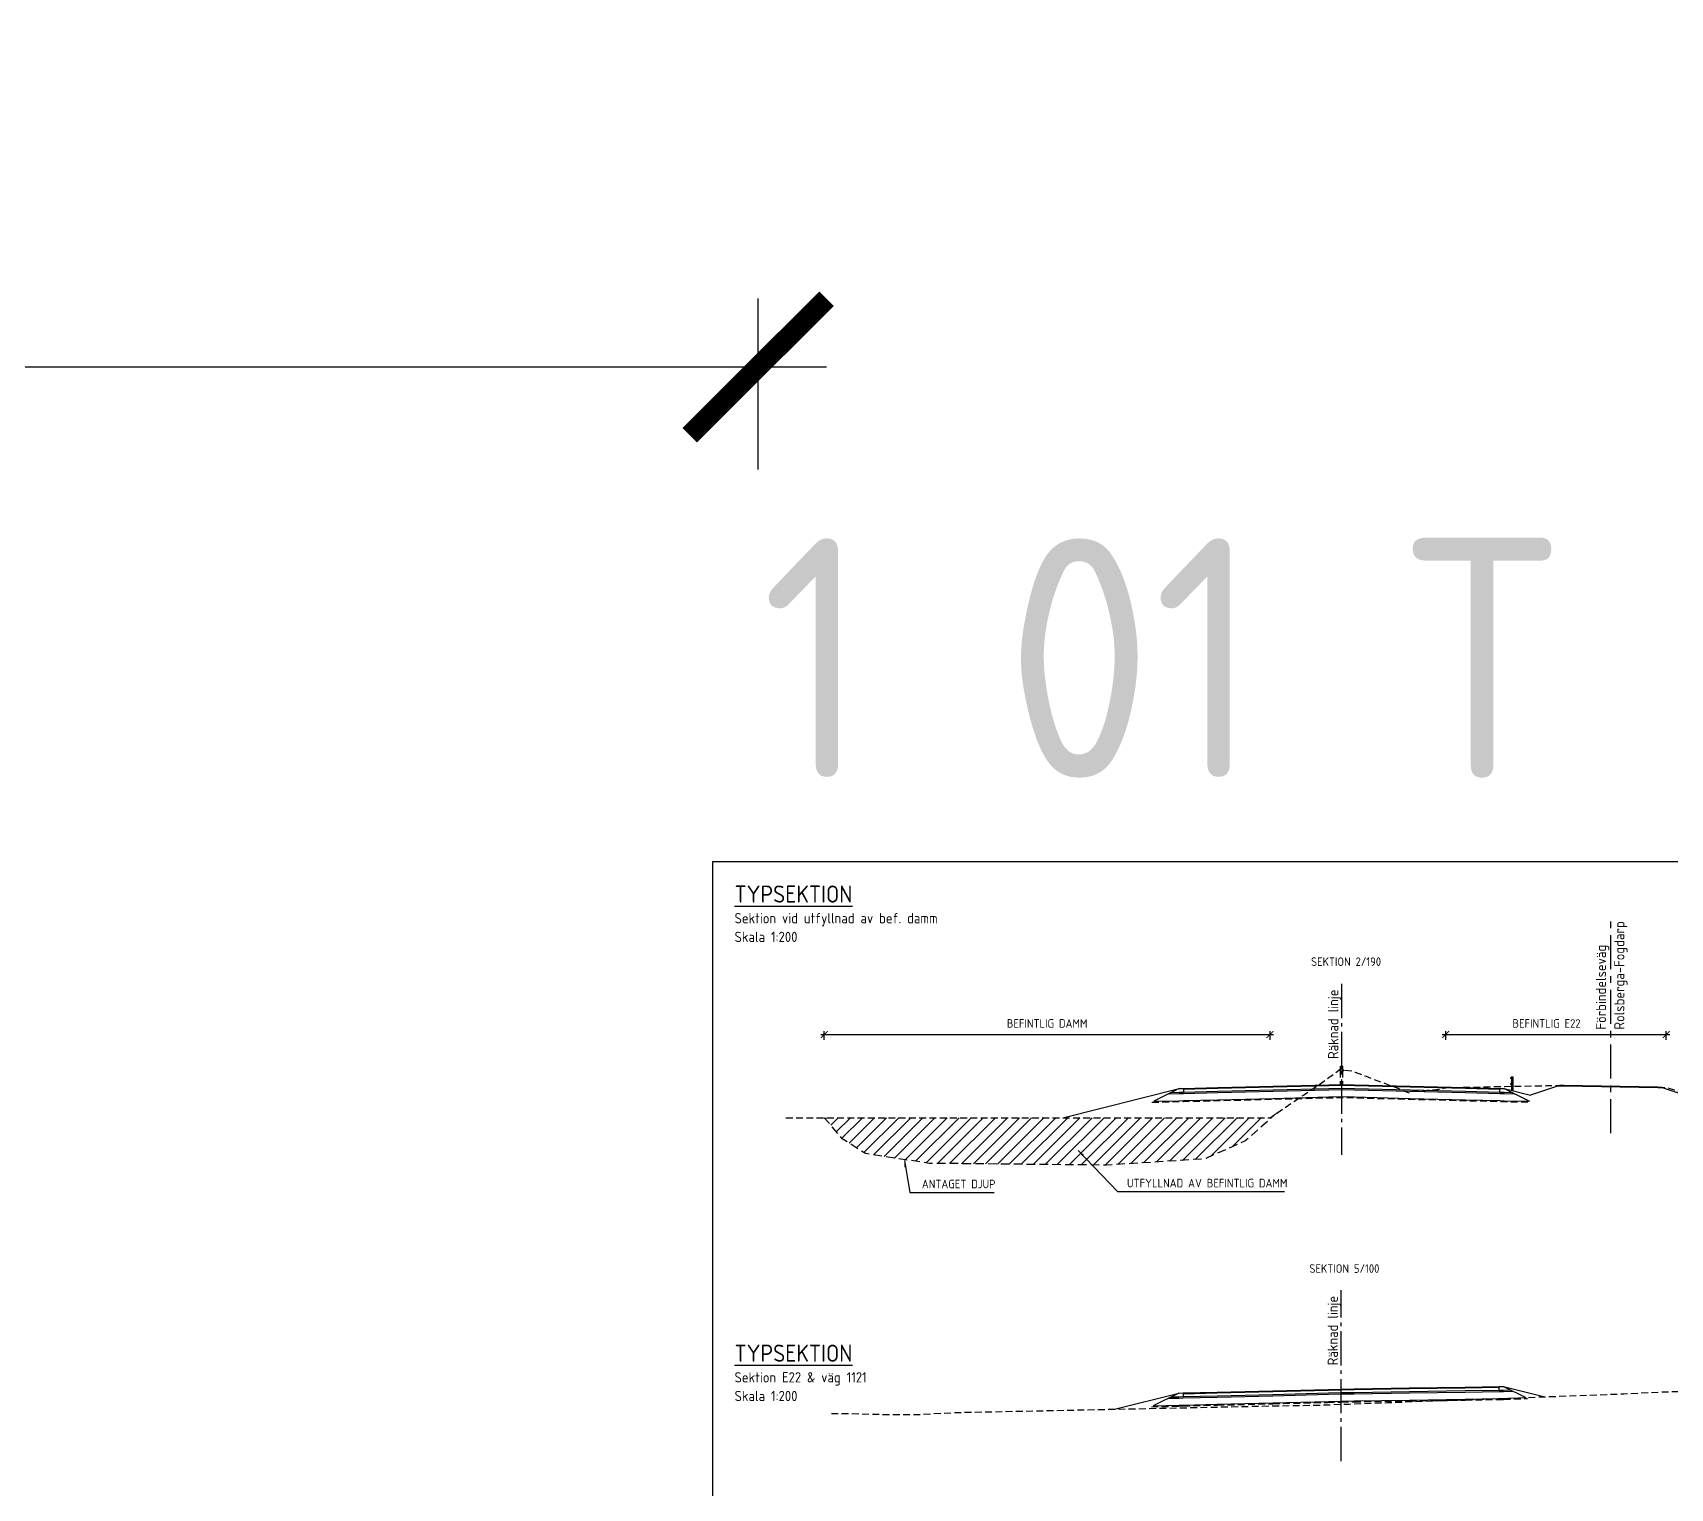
# Model space of a CAD drawing. Header units: metres. Extents: x 166439 to 168621, y 6226863 to 6228959.
# Drawn here: x 166641.94 to 166689.84, y 6226980.85 to 6227023.44 of the extents above; entities that cross this region are included whole.
import ezdxf
from ezdxf.enums import TextEntityAlignment as Align

# ---------------------------------------------------------------- set-up
doc = ezdxf.new("R2010")
doc.units = ezdxf.units.M
doc.header["$LTSCALE"] = 0.1
doc.header["$MEASUREMENT"] = 0
for name, pattern in [('CENTER', [16, 10, -2, 2, -2]), ('CENTRUMLINJE', [27, 20, -3, 1, -3]), ('DASHED_2', [3, 2, -1]), ('HIDDEN', [0.375, 0.25, -0.125])]:
    doc.linetypes.add(name, pattern=pattern)
doc.layers.get('0').update_dxf_attribs({"linetype": 'CONTINUOUS'})
doc.layers.get('DEFPOINTS').update_dxf_attribs({"color": 5, "linetype": 'CONTINUOUS'})
for name, color, linetype in [('04_geotextil', 1, 'DASHED_2'), ('04_mått', 4, 'CONTINUOUS'), ('04_topp', 7, 'CONTINUOUS'), ('04_txt', 1, 'CONTINUOUS'), ('04_öb', 4, 'CONTINUOUS'), ('04_överyta', 3, 'CONTINUOUS'), ('900_CENT', 4, 'CENTER'), ('900_OVYTA', 4, 'CONTINUOUS'), ('900_RACKE', 4, 'CONTINUOUS'), ('dim', 4, 'CONTINUOUS'), ('M-372A', 8, 'DASHED_2'), ('M-374C', 3, 'CONTINUOUS'), ('M-374D', 7, 'CONTINUOUS'), ('M-378B', 7, 'CENTRUMLINJE'), ('M-378BT', 4, 'CONTINUOUS'), ('T19202X', 7, 'CONTINUOUS')]:
    doc.layers.add(name, color=color, linetype=linetype)
doc.styles.add('ISO', font='iso.shx')
doc.styles.add('P_ISO_30', font='ISO', dxfattribs={"height": 3})
doc.dimstyles.new('BH90$0', dxfattribs={"dimscale": 0.05, "dimtxt": 2.5, "dimasz": 2, "dimexe": 1, "dimexo": 5, "dimgap": 2, "dimtad": 1, "dimzin": 0, "dimdsep": 46, "dimtxsty": 'ISO', "dimblk1": 'ARCHTICK', "dimblk2": 'ARCHTICK', "dimsah": 1, "dimcen": 1.5, "dimdle": 1, "dimadec": 0, "dimazin": 0, "dimtfac": 1, "dimtix": 1, "dimtmove": 0, "dimatfit": 3, "dimfxl": 1.5, "dimfxlon": 1, "dimtolj": 1, "dimtzin": 0, "dimarcsym": 0})
doc.dimstyles.new('BH90$7', dxfattribs={"dimscale": 0.05, "dimtxt": 2.5, "dimasz": 3, "dimexe": 2, "dimexo": 20, "dimgap": 1, "dimtad": 1, "dimzin": 0, "dimdsep": 46, "dimtxsty": 'ISO', "dimblk1": 'OPEN90', "dimblk2": 'OPEN90', "dimsah": 1, "dimcen": 4, "dimdle": 2, "dimadec": 0, "dimazin": 0, "dimtfac": 1, "dimtix": 1, "dimtmove": 0, "dimatfit": 3, "dimfxl": 2, "dimtolj": 1, "dimtzin": 0, "dimarcsym": 0})

# ---------------------------------------------------------------- blocks, each defined once
blk = doc.blocks.new('_ARCHTICK')
at = {"color": 0, "linetype": 'ByBlock', "const_width": 0.15}
blk.add_lwpolyline([(-0.5, -0.5), (0.5, 0.5)], dxfattribs=at)
blk = doc.blocks.new('*D97')
at = {"layer": 'DEFPOINTS', "color": 0, "lineweight": -2}
for p, q in [((166563.162, 6227010.659), (166563.162, 6227015.659)), ((166663.162, 6227010.659), (166663.162, 6227015.659)), ((166561.162, 6227013.659), (166665.162, 6227013.659))]:
    blk.add_line(p, q, dxfattribs=at)
at = {"layer": 'DEFPOINTS', "color": 0}
for p in [(166663.162, 6227013.659), (166563.162, 6226999.189), (166663.162, 6226999.189)]:
    blk.add_point(p, dxfattribs=at)
at = {"layer": 'DEFPOINTS', "color": 0, "lineweight": -2, "xscale": 4, "yscale": 4, "zscale": 4, "rotation": 180}
blk.add_blockref('_ARCHTICK', (166563.162, 6227013.659), dxfattribs=at)
at = {"layer": 'DEFPOINTS', "color": 0, "lineweight": -2, "xscale": 4, "yscale": 4, "zscale": 4}
blk.add_blockref('_ARCHTICK', (166663.162, 6227013.659), dxfattribs=at)
at = {"layer": 'DEFPOINTS', "color": 0, "insert": (166613.162, 6227020.159), "char_height": 5, "attachment_point": 5, "style": 'ISO'}
blk.add_mtext('\\A1;100.00', dxfattribs=at)
blk = doc.blocks.new('STALLINE')
at = {"color": 0}
for p, q in [((-0.065, 1.079), (-0.025, 1.079)), ((-0.065, 0.4), (-0.065, 1.079)), ((-0.025, 0.909), (-0.025, 1.079)), ((0.025, 1.079), (0.065, 1.079)), ((0.025, 0.909), (0.025, 1.079)), ((0.065, 0.4), (0.065, 1.079)), ((-0.115, 0.799), (-0.115, 0.849)), ((-0.115, 0.799), (-0.065, 0.799)), ((-0.025, 0.909), (0.025, 0.909)), ((0.065, 0.799), (0.115, 0.799)), ((0.115, 0.799), (0.115, 0.849))]:
    blk.add_line(p, q, dxfattribs=at)
at = {"color": 0, "linetype": 'HIDDEN'}
for p, q in [((-0.065, 0), (-0.065, 0.4)), ((-0.065, 0), (0.065, 0)), ((0.065, 0), (0.065, 0.4))]:
    blk.add_line(p, q, dxfattribs=at)
at = {"color": 0}
for centre in [(0, 0.985), (0, 0.934), (-0.09, 0.824), (0.09, 0.824)]:
    blk.add_circle(centre, 0.025, dxfattribs=at)
blk = doc.blocks.new('A$C7658371B')
at = {"layer": '900_RACKE', "color": 4}
for p, q in [((0, 0.8), (0.08, 0.8)), ((0, 0), (0, 0.8)), ((0.08, 0), (0.08, 0.8))]:
    blk.add_line(p, q, dxfattribs=at)
for centre in [(0.12, 0.759), (0.12, 0.4)]:
    blk.add_circle(centre, 0.0402, dxfattribs=at)
blk = doc.blocks.new('*D251')
at = {"layer": '04_mått', "color": 0, "lineweight": -2}
for p, q in [((166665.096, 6226993.975), (166665.096, 6226994.225)), ((166678.134, 6226993.975), (166678.134, 6226994.225)), ((166664.996, 6226994.125), (166678.234, 6226994.125))]:
    blk.add_line(p, q, dxfattribs=at)
at = {"layer": 'DEFPOINTS', "color": 0}
for p in [(166678.134, 6226994.125), (166665.096, 6226991.692), (166678.134, 6226991.692)]:
    blk.add_point(p, dxfattribs=at)
at = {"layer": '04_mått', "color": 0, "lineweight": -2, "xscale": 0.2, "yscale": 0.2, "zscale": 0.2, "rotation": 180}
blk.add_blockref('_ARCHTICK', (166665.096, 6226994.125), dxfattribs=at)
at = {"layer": '04_mått', "color": 0, "lineweight": -2, "xscale": 0.2, "yscale": 0.2, "zscale": 0.2}
blk.add_blockref('_ARCHTICK', (166678.134, 6226994.125), dxfattribs=at)
at = {"layer": '04_mått', "color": 0, "insert": (166671.615, 6226994.45), "char_height": 0.25, "attachment_point": 5, "style": 'ISO'}
blk.add_mtext('\\A1;BEFINTLIG DAMM', dxfattribs=at)
blk = doc.blocks.new('*D254')
at = {"layer": '04_mått', "color": 0, "lineweight": -2}
for p, q in [((166683.273, 6226993.975), (166683.273, 6226994.225)), ((166689.726, 6226993.975), (166689.726, 6226994.225)), ((166683.173, 6226994.125), (166689.826, 6226994.125))]:
    blk.add_line(p, q, dxfattribs=at)
at = {"layer": 'DEFPOINTS', "color": 0}
for p in [(166689.726, 6226994.125), (166683.273, 6226992.57), (166689.726, 6226992.576)]:
    blk.add_point(p, dxfattribs=at)
at = {"layer": '04_mått', "color": 0, "lineweight": -2, "xscale": 0.2, "yscale": 0.2, "zscale": 0.2, "rotation": 180}
blk.add_blockref('_ARCHTICK', (166683.273, 6226994.125), dxfattribs=at)
at = {"layer": '04_mått', "color": 0, "lineweight": -2, "xscale": 0.2, "yscale": 0.2, "zscale": 0.2}
blk.add_blockref('_ARCHTICK', (166689.726, 6226994.125), dxfattribs=at)
at = {"layer": '04_mått', "color": 0, "insert": (166686.222, 6226994.45), "char_height": 0.25, "attachment_point": 5, "style": 'ISO'}
blk.add_mtext('\\A1;BEFINTLIG E22', dxfattribs=at)

msp = doc.modelspace()

# ---------------------------------------------------------------- hatches: boundary and pattern name
at = {"layer": '04_topp'}
h = msp.add_hatch(color=256, dxfattribs=at)
h.paths.add_polyline_path([(166683.8544, 6226992.5526), (166684.8544, 6226992.5276), (166684.8544, 6226992.5476), (166683.8544, 6226992.5726), (166683.6466, 6226992.5777), (166683.5009, 6226992.5743), (166683.2729, 6226992.5698), (166683.2637, 6226992.5673)])
h.paths.add_polyline_path([(166683.5009, 6226992.5743), (166683.6466, 6226992.5777), (166682.2294, 6226992.6132), (166681.6744, 6226992.6271), (166681.7312, 6226992.6056), (166682.2294, 6226992.5932), (166683.2637, 6226992.5673), (166683.2729, 6226992.5698)])
h.paths.add_polyline_path([(166681.7312, 6226992.6056), (166681.6744, 6226992.6271), (166680.6044, 6226992.6538), (166680.2294, 6226992.6632), (166679.8544, 6226992.6538), (166679.5425, 6226992.646), (166679.5119, 6226992.6252), (166679.8544, 6226992.6338), (166680.2294, 6226992.6432), (166680.6044, 6226992.6338)])
h.paths.add_polyline_path([(166678.2294, 6226992.6132), (166676.6044, 6226992.5726), (166675.6044, 6226992.5476), (166675.6044, 6226992.5276), (166676.6044, 6226992.5526), (166678.2294, 6226992.5932), (166679.5119, 6226992.6252), (166679.5425, 6226992.646)])
h = msp.add_hatch(color=256, dxfattribs=at)
h.paths.add_polyline_path([(166688.1046, 6226992.607), (166686.7303, 6226992.632), (166686.7303, 6226992.632), (166686.7303, 6226992.612), (166688.1046, 6226992.587)])
h.paths.add_polyline_path([(166688.1046, 6226992.607), (166688.1046, 6226992.587), (166689.4806, 6226992.5619), (166689.4806, 6226992.5819), (166689.48, 6226992.5819)])
msp.add_hatch(color=256, dxfattribs=at).paths.add_polyline_path([(166682.2157, 6226983.7836), (166680.5907, 6226983.7577), (166680.2157, 6226983.7517), (166679.8407, 6226983.7423), (166678.2157, 6226983.7017), (166676.5907, 6226983.6611), (166675.5907, 6226983.6361), (166675.5907, 6226983.6161), (166676.5907, 6226983.6411), (166678.2157, 6226983.6817), (166679.8407, 6226983.7223), (166680.2157, 6226983.7317), (166680.5907, 6226983.7377), (166682.2157, 6226983.7636), (166683.8407, 6226983.7896), (166684.8407, 6226983.8056), (166684.8407, 6226983.8256), (166683.8407, 6226983.8096)])
at = {"layer": 'dim'}
h = msp.add_hatch(dxfattribs=at)
h.set_pattern_fill('ANSI31', color=9, scale=2, style=0)
h.set_pattern_definition([(45, (166548.40965, 6226978.18874), (-0.1767767, 0.1767767), [])])
h.paths.add_polyline_path([(166665.0958, 6226991.6923), (166665.6229, 6226991.0761), (166666.2969, 6226990.6397), (166668.1667, 6226990.3556), (166673.3512, 6226990.3034), (166676.2239, 6226990.4852), (166677.4091, 6226991.0109), (166678.1814, 6226991.6923)])

# ---------------------------------------------------------------- linework, layer by layer
at = {"layer": '04_geotextil', "flags": 128}
msp.add_lwpolyline([(166674.6794, 6226992.1444), (166675.48, 6226992.1644), (166675.605, 6226992.1676), (166676.605, 6226992.1926), (166678.23, 6226992.2332), (166679.8294, 6226992.2732), (166679.8294, 6226992.2731), (166680.2314, 6226992.2831), (166680.6038, 6226992.2738), (166682.2288, 6226992.2332), (166683.8538, 6226992.1926), (166684.8538, 6226992.1676), (166684.9788, 6226992.1644), (166685.7261, 6226992.1458)], dxfattribs=at)
at = {"layer": '04_geotextil'}
msp.add_lwpolyline([(166674.6657, 6226983.2329), (166675.4663, 6226983.2529), (166675.5913, 6226983.2561), (166676.5913, 6226983.2811), (166678.2163, 6226983.3217), (166679.8157, 6226983.3617), (166679.8157, 6226983.3616), (166680.2273, 6226983.3719), (166680.5911, 6226983.3777), (166682.2161, 6226983.4036), (166683.8411, 6226983.4296), (166684.8411, 6226983.4456), (166684.9665, 6226983.4476), (166685.6639, 6226983.4784)], dxfattribs=at)
at = {"layer": '04_öb'}
for p, q in [((166675.4794, 6226992.5444), (166674.732, 6226992.1707)), ((166684.9794, 6226992.5444), (166685.7267, 6226992.1707)), ((166686.6053, 6226992.6341), (166686.5666, 6226992.6148)), ((166686.7299, 6226992.612), (166686.5666, 6226992.6148)), ((166689.4796, 6226992.5619), (166686.7299, 6226992.612)), ((166689.6478, 6226992.5577), (166689.4796, 6226992.5619)), ((166675.4657, 6226983.6329), (166674.7183, 6226983.2592)), ((166684.9657, 6226983.8276), (166685.618, 6226983.5014))]:
    msp.add_line(p, q, dxfattribs=at)
for points in [[(166674.732, 6226992.1707), (166675.4794, 6226992.1894), (166675.6044, 6226992.1926), (166676.6044, 6226992.2176), (166678.2294, 6226992.2582), (166679.8544, 6226992.2988), (166679.8544, 6226992.2987), (166680.2294, 6226992.3081), (166680.2294, 6226992.3082), (166680.6044, 6226992.2988), (166682.2294, 6226992.2582), (166683.8544, 6226992.2176), (166684.8544, 6226992.1926), (166684.9794, 6226992.1894), (166685.7267, 6226992.1707)], [(166675.1741, 6226992.3918), (166675.4794, 6226992.3994), (166675.6044, 6226992.4026), (166676.6044, 6226992.4276), (166678.2294, 6226992.4682), (166679.8544, 6226992.5088), (166679.8544, 6226992.5087), (166680.2294, 6226992.5181), (166680.2294, 6226992.5182), (166680.6044, 6226992.5088), (166682.2294, 6226992.4682), (166683.8544, 6226992.4276), (166684.8544, 6226992.4026), (166684.9794, 6226992.3994), (166685.2846, 6226992.3918)], [(166675.2583, 6226992.4339), (166675.4794, 6226992.4394), (166675.6044, 6226992.4426), (166676.6044, 6226992.4676), (166678.2294, 6226992.5082), (166679.8544, 6226992.5488), (166679.8544, 6226992.5487), (166680.2294, 6226992.5581), (166680.2294, 6226992.5582), (166680.6044, 6226992.5488), (166682.2294, 6226992.5082), (166683.8544, 6226992.4676), (166684.8544, 6226992.4426), (166684.9794, 6226992.4394), (166685.2004, 6226992.4339)], [(166675.4794, 6226992.5444), (166675.4794, 6226992.5444), (166675.6044, 6226992.5476), (166675.6044, 6226992.4426), (166676.6044, 6226992.4676), (166678.2294, 6226992.5082), (166679.8544, 6226992.5488), (166680.2294, 6226992.5582), (166680.6044, 6226992.5488), (166682.2294, 6226992.5082), (166683.8544, 6226992.4676), (166684.8544, 6226992.4426), (166684.8544, 6226992.5476), (166684.9794, 6226992.5444), (166684.9794, 6226992.5444)], [(166675.1604, 6226983.4803), (166675.4657, 6226983.4879), (166675.5907, 6226983.4911), (166676.5907, 6226983.5161), (166678.2157, 6226983.5567), (166679.8407, 6226983.5973), (166679.8407, 6226983.5972), (166680.2157, 6226983.6066), (166680.2157, 6226983.6067), (166680.5907, 6226983.6127), (166682.2157, 6226983.6386), (166683.8407, 6226983.6646), (166684.8407, 6226983.6806), (166684.9657, 6226983.6826), (166685.2467, 6226983.687)], [(166675.2446, 6226983.5224), (166675.4657, 6226983.5279), (166675.5907, 6226983.5311), (166676.5907, 6226983.5561), (166678.2157, 6226983.5967), (166679.8407, 6226983.6373), (166679.8407, 6226983.6372), (166680.2157, 6226983.6466), (166680.2157, 6226983.6467), (166680.5907, 6226983.6527), (166682.2157, 6226983.6786), (166683.8407, 6226983.7046), (166684.8407, 6226983.7206), (166684.9657, 6226983.7226), (166685.1692, 6226983.7258)], [(166675.4657, 6226983.6329), (166675.4657, 6226983.6329), (166675.5907, 6226983.6361), (166675.5907, 6226983.5311), (166676.5907, 6226983.5561), (166678.2157, 6226983.5967), (166679.8407, 6226983.6373), (166680.2157, 6226983.6467), (166680.5907, 6226983.6527), (166682.2157, 6226983.6786), (166683.8407, 6226983.7046), (166684.8407, 6226983.7206), (166684.8407, 6226983.8256), (166684.9657, 6226983.8276), (166684.9657, 6226983.8276)], [(166674.7183, 6226983.2592), (166675.4657, 6226983.2779), (166675.5907, 6226983.2811), (166676.5907, 6226983.3061), (166678.2157, 6226983.3467), (166679.8407, 6226983.3873), (166679.8407, 6226983.3872), (166680.2157, 6226983.3966), (166680.2157, 6226983.3967), (166680.5907, 6226983.4027), (166682.2157, 6226983.4286), (166683.8407, 6226983.4546), (166684.8407, 6226983.4706), (166684.9657, 6226983.4726), (166685.618, 6226983.5014)]]:
    msp.add_lwpolyline(points, dxfattribs=at)
at = {"layer": '04_överyta'}
for p, q in [((166686.7303, 6226992.612), (166686.7303, 6226992.632)), ((166689.4806, 6226992.5619), (166689.4806, 6226992.5819))]:
    msp.add_line(p, q, dxfattribs=at)
msp.add_lwpolyline([(166675.4794, 6226992.5444), (166675.4794, 6226992.5444), (166675.6044, 6226992.5476), (166675.6044, 6226992.5276), (166676.6044, 6226992.5526), (166678.2294, 6226992.5932), (166679.8544, 6226992.6338), (166680.2294, 6226992.6432), (166680.6044, 6226992.6338), (166682.2294, 6226992.5932), (166683.8544, 6226992.5526), (166684.8544, 6226992.5276), (166684.8544, 6226992.5476), (166684.9794, 6226992.5444), (166684.9794, 6226992.5444)], dxfattribs=at)
at = {"layer": '900_CENT'}
msp.add_line((166688.1037, 6226991.2362), (166688.1067, 6226997.4389), dxfattribs=at)
at = {"layer": 'DEFPOINTS', "flags": 128}
msp.add_lwpolyline([(166661.8364, 6226943.7888), (166661.8364, 6226999.1888), (166722.9364, 6226999.1888), (166722.9364, 6226999.1888), (166722.9364, 6226953.6888), (166722.9364, 6226943.7888)], close=True, dxfattribs=at)
msp.add_lwpolyline([(166661.8364, 6226943.7888), (166661.8364, 6226999.1888), (166722.9364, 6226999.1888), (166722.9364, 6226999.1888), (166722.9364, 6226953.6888), (166722.9364, 6226943.7888)], close=True, dxfattribs=at)
at = {"layer": 'dim', "color": 4, "linetype": 'HIDDEN', "ltscale": 10, "flags": 128}
msp.add_lwpolyline([(166678.3378, 6226991.8303), (166677.4091, 6226991.0109), (166676.2239, 6226990.4852), (166673.3512, 6226990.3034), (166668.1667, 6226990.3556), (166666.2969, 6226990.6397), (166665.6229, 6226991.0761), (166665.0958, 6226991.6923)], dxfattribs=at)
at = {"layer": 'M-372A', "flags": 128}
for points in [[(166663.9722, 6226991.6923), (166678.1339, 6226991.6923), (166678.3629, 6226991.8473), (166678.5469, 6226991.9718), (166678.7474, 6226992.1078), (166678.7849, 6226992.1328), (166678.9954, 6226992.2753), (166679.1084, 6226992.3518), (166679.4229, 6226992.5648), (166679.4994, 6226992.6168), (166679.5959, 6226992.6823), (166679.8529, 6226992.8673), (166680.0509, 6226993.0108), (166680.1894, 6226993.1108), (166680.2294, 6226993.0978), (166680.2339, 6226993.0963), (166680.5269, 6226993.0583), (166680.5289, 6226993.0578), (166680.5529, 6226993.0498), (166680.6254, 6226993.0223), (166680.8879, 6226992.9233), (166680.9414, 6226992.9033), (166681.0104, 6226992.8773), (166681.0969, 6226992.8448), (166681.3889, 6226992.7343), (166681.6659, 6226992.6303), (166681.8409, 6226992.5643), (166681.8994, 6226992.5423), (166681.9359, 6226992.5283), (166681.9644, 6226992.5178), (166682.0679, 6226992.4658), (166682.2109, 6226992.4168), (166682.2554, 6226992.4478), (166682.2844, 6226992.4688), (166682.3264, 6226992.4713), (166682.5824, 6226992.4863), (166682.5829, 6226992.4868), (166682.6814, 6226992.4923), (166682.7289, 6226992.4953), (166683.1259, 6226992.5298), (166683.1339, 6226992.5303), (166683.1539, 6226992.5363), (166683.1829, 6226992.5458), (166683.2144, 6226992.5543), (166683.2729, 6226992.5698), (166683.5009, 6226992.5743), (166683.6684, 6226992.5783), (166683.7289, 6226992.5793), (166683.9134, 6226992.5838), (166684.3084, 6226992.5923), (166684.6709, 6226992.6008), (166684.7554, 6226992.6023), (166684.9924, 6226992.6068), (166685.3279, 6226992.6138), (166686.2334, 6226992.6298), (166686.5389, 6226992.6353), (166686.7759, 6226992.6313), (166687.7214, 6226992.6158), (166688.3994, 6226992.6058), (166688.4279, 6226992.6053), (166689.1794, 6226992.5888), (166689.3644, 6226992.5848), (166689.7259, 6226992.5758), (166689.7349, 6226992.5738), (166689.8274, 6226992.5508), (166689.9699, 6226992.5103), (166690.0149, 6226992.4938), (166690.0689, 6226992.4748), (166690.1934, 6226992.4298), (166690.7599, 6226992.2273), (166690.9454, 6226992.1608), (166691.0904, 6226992.1088), (166691.1644, 6226992.0823), (166691.3989, 6226992.2108), (166691.4504, 6226992.2393), (166691.4914, 6226992.2613), (166691.5314, 6226992.2408), (166691.5969, 6226992.2093), (166691.6364, 6226992.1903), (166691.6729, 6226992.1728), (166691.6764, 6226992.1713), (166691.8679, 6226992.3118), (166691.8909, 6226992.3283), (166691.8939, 6226992.3283), (166691.9144, 6226992.3403), (166692.2144, 6226992.3393), (166692.9629, 6226992.3363), (166694.4519, 6226992.3313), (166695.2064, 6226992.3283), (166695.2294, 6226992.3282)], [(166665.3022, 6226983.0363), (166665.7357, 6226983.0375), (166667.1912, 6226983.002), (166667.8992, 6226983.0095), (166668.8522, 6226983.063), (166669.1577, 6226983.0695), (166669.4522, 6226983.0755), (166669.7147, 6226983.081), (166670.6817, 6226983.1015), (166671.5747, 6226983.12), (166672.4717, 6226983.1385), (166674.0812, 6226983.1725), (166675.8387, 6226983.209), (166676.7917, 6226983.229), (166676.9127, 6226983.2315), (166677.6032, 6226983.246), (166678.1697, 6226983.2575), (166679.0142, 6226983.2715), (166679.5422, 6226983.28), (166679.9077, 6226983.2935), (166680.2157, 6226983.305), (166680.4422, 6226983.3135), (166680.5247, 6226983.3165), (166681.4262, 6226983.35), (166681.5732, 6226983.3555), (166685.6192, 6226983.5055), (166686.1607, 6226983.5255), (166687.7027, 6226983.5825), (166688.4862, 6226983.6115), (166689.5909, 6226983.6686), (166691.5012, 6226983.7212)]]:
    msp.add_lwpolyline(points, dxfattribs=at)
at = {"layer": 'M-374C', "linetype": 'Continuous'}
msp.add_line((166686.6053, 6226992.6341), (166685.7547, 6226992.3506), dxfattribs=at)
for points in [[(166672.0707, 6226991.6923), (166675.4794, 6226992.5444), (166675.6044, 6226992.5476), (166676.6044, 6226992.5726), (166678.2294, 6226992.6132), (166679.8544, 6226992.6538), (166680.2294, 6226992.6632), (166680.6044, 6226992.6538), (166682.2294, 6226992.6132), (166683.8544, 6226992.5726), (166684.8544, 6226992.5476), (166684.9794, 6226992.5444), (166685.7547, 6226992.3506)], [(166684.8546, 6226992.5476), (166684.9794, 6226992.5444), (166685.7547, 6226992.3506)], [(166689.6056, 6226992.5788), (166689.48, 6226992.5819), (166686.7303, 6226992.632), (166686.6053, 6226992.6341)], [(166689.6056, 6226992.5788), (166691.1054, 6226992.0788)], [(166673.5819, 6226983.162), (166675.4657, 6226983.6329), (166675.5907, 6226983.6361), (166676.5907, 6226983.6611), (166678.2157, 6226983.7017), (166679.8407, 6226983.7423), (166680.2157, 6226983.7517), (166680.5907, 6226983.7577), (166682.2157, 6226983.7836), (166683.8407, 6226983.8096), (166684.8407, 6226983.8256), (166684.9657, 6226983.8276), (166686.1721, 6226983.526)], [(166675.4657, 6226983.6329), (166675.4657, 6226983.6329), (166675.5907, 6226983.6361), (166675.5907, 6226983.6161), (166676.5907, 6226983.6411), (166678.2157, 6226983.6817), (166679.8407, 6226983.7223), (166680.2157, 6226983.7317), (166680.5907, 6226983.7377), (166682.2157, 6226983.7636), (166683.8407, 6226983.7896), (166684.8407, 6226983.8056), (166684.8407, 6226983.8256), (166684.9657, 6226983.8276), (166684.9657, 6226983.8276)]]:
    msp.add_lwpolyline(points, dxfattribs=at)
at = {"layer": 'M-374D', "color": 144, "linetype": 'Continuous'}
for points in [[(166674.732, 6226992.1707), (166675.4794, 6226992.1894), (166675.6044, 6226992.1926), (166676.6044, 6226992.2176), (166678.2294, 6226992.2582), (166679.8544, 6226992.2988), (166679.8544, 6226992.2987), (166680.2294, 6226992.3081), (166680.2294, 6226992.3082), (166680.6044, 6226992.2988), (166682.2294, 6226992.2582), (166683.8544, 6226992.2176), (166684.8544, 6226992.1926), (166684.9794, 6226992.1894), (166685.7267, 6226992.1707)], [(166674.7183, 6226983.2592), (166675.4657, 6226983.2779), (166675.5907, 6226983.2811), (166676.5907, 6226983.3061), (166678.2157, 6226983.3467), (166679.8407, 6226983.3873), (166679.8407, 6226983.3872), (166680.2157, 6226983.3966), (166680.2157, 6226983.3967), (166680.5907, 6226983.4027), (166682.2157, 6226983.4286), (166683.8407, 6226983.4546), (166684.8407, 6226983.4706), (166684.9657, 6226983.4726), (166685.618, 6226983.5014)]]:
    msp.add_lwpolyline(points, dxfattribs=at)
at = {"layer": 'M-378B', "linetype": 'CENTRUMLINJE', "ltscale": 0.5}
for p, q in [((166680.2294, 6226995.6085), (166680.2294, 6226990.6085)), ((166680.2157, 6226981.6448), (166680.2157, 6226986.6448))]:
    msp.add_line(p, q, dxfattribs=at)
at = {"layer": 'T19202X', "color": 7}
msp.add_circle((166680.2294, 6226991.0803), 0.0005, dxfattribs=at)

# ---------------------------------------------------------------- block references
at = {"layer": '900_OVYTA', "xscale": 0.5, "yscale": 0.5, "zscale": 0.5}
msp.add_blockref('STALLINE', (166680.2294, 6226992.6632), dxfattribs=at)
at = {"layer": '900_RACKE', "xscale": -0.5, "yscale": 0.5, "zscale": 0.5}
msp.add_blockref('A$C7658371B', (166685.249, 6226992.477), dxfattribs=at)

# ---------------------------------------------------------------- texts
at = {"layer": '04_mått', "style": 'ISO'}
msp.add_text('SEKTION 5/100', height=0.25, dxfattribs=at).set_placement((166680.3093, 6226987.1519), align=Align.CENTER)
at = {"layer": '04_mått', "char_height": 0.25, "attachment_point": 7, "style": 'ISO'}
for s, insert in [('ANTAGET DJUP', (166667.9497, 6226989.6258)), ('UTFYLLNAD AV BEFINTLIG DAMM', (166673.9493, 6226989.6529))]:
    msp.add_mtext(s, dxfattribs=dict(at, insert=insert))
at = {"layer": '04_txt', "color": 7, "style": 'ISO'}
for p in [(166662.4719, 6226997.9858), (166662.4719, 6226984.551)]:
    msp.add_text('%%UTYPSEKTION', height=0.5, dxfattribs=at).set_placement(p)
at = {"layer": '04_txt', "color": 3, "style": 'ISO'}
for s, p in [('Sektion vid utfyllnad av bef. damm', (166662.4719, 6226997.3793)), ('Skala 1:200', (166662.4719, 6226996.8332)), ('Sektion E22 & väg 1121', (166662.4719, 6226983.9445)), ('Skala 1:200', (166662.4719, 6226983.3985))]:
    msp.add_text(s, height=0.3, dxfattribs=at).set_placement(p)
at = {"layer": '04_txt', "style": 'ISO'}
for s, p in [('Rolsberga-Fogdarp', (166688.5015, 6226994.2707)), ('Förbindelseväg', (166687.9654, 6226994.2707)), ('Räknad linje', (166680.1324, 6226993.4111)), ('Räknad linje', (166680.1188, 6226984.4474))]:
    msp.add_text(s, height=0.3, rotation=90, dxfattribs=at).set_placement(p)
at = {"layer": 'DEFPOINTS', "style": 'ISO'}
msp.add_text('1 01 T 04 02', height=7, dxfattribs=at).set_placement((166687.8502, 6227001.6423), align=Align.CENTER)
at = {"layer": 'M-378BT', "color": 4, "style": 'P_ISO_30'}
msp.add_text('SEKTION 2/190', height=0.25, dxfattribs=at).set_placement((166680.3579, 6226996.1322), align=Align.CENTER)

# ---------------------------------------------------------------- dimensions: what is measured, and where the dimension line sits
at = {"layer": '04_mått'}
for base, p1, p2, text, picture, middle in [((166678.1339, 6226994.1252), (166665.0958, 6226991.6923), (166678.1339, 6226991.6923), 'BEFINTLIG DAMM', '*D251', (166671.6149, 6226994.1252)), ((166689.7259, 6226994.1252), (166683.2729, 6226992.5698), (166689.7259, 6226992.5758), 'BEFINTLIG E22', '*D254', (166686.2222, 6226994.1252))]:
    dim = msp.add_linear_dim(base=base, p1=p1, p2=p2, text=text, dimstyle='BH90$0', override={"dimscale": 0.1}, dxfattribs=at)
    dim.commit()
    dim.dimension.update_dxf_attribs({"geometry": picture, "text_midpoint": middle, "dimtype": 160})
at = {"layer": 'DEFPOINTS'}
dim = msp.add_linear_dim(base=(166663.1617, 6227013.6588), p1=(166563.1617, 6226999.1888), p2=(166663.1617, 6226999.1888), dimstyle='BH90$0', override={"dimscale": 2}, dxfattribs=at)
dim.commit()
dim.dimension.update_dxf_attribs({"geometry": '*D97', "text_midpoint": (166613.1617, 6227020.1588)})

# ---------------------------------------------------------------- leaders
at = {"layer": '04_mått', "annotation_type": 0, "has_hookline": 1, "hookline_direction": 0}
for points, text_width in [([(166667.4379, 6226990.4402), (166667.5953, 6226989.4997), (166667.7953, 6226989.4997)], 2.0714), ([(166672.5252, 6226990.7346), (166673.6721, 6226989.5301), (166673.8721, 6226989.5301)], 4.4821)]:
    msp.add_leader(points, dimstyle='BH90$7', override={"dimscale": 0.1, "dimasz": 2, "dimexe": 1, "dimexo": 5, "dimgap": 2, "dimcen": 1.5, "dimdle": 1}, dxfattribs=dict(at, text_width=text_width))

doc.saveas('drawing.dxf')
